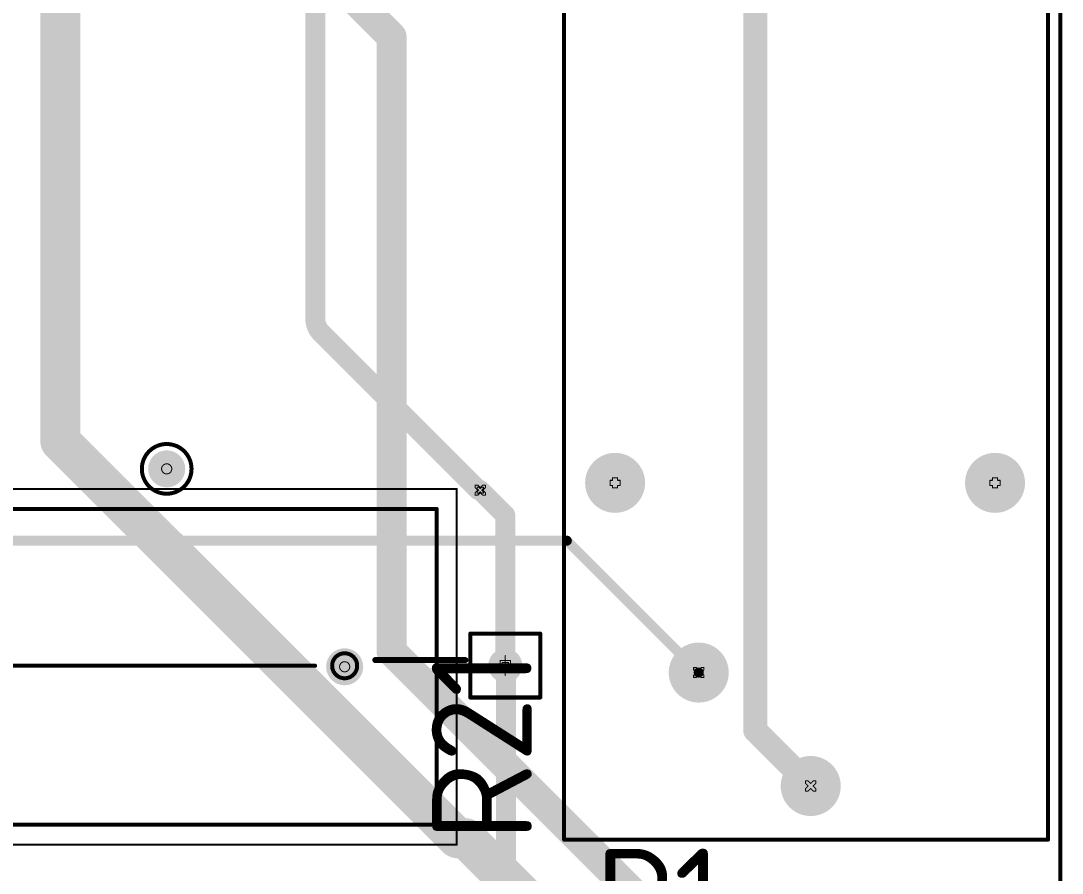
# Model space of a CAD drawing. Header units: millimetres. Extents: x 3219 to 51106, y -14166 to 2063.
# Drawn here: x 5709.5 to 5761.6, y 1792.2 to 1834.8 of the extents above; entities that cross this region are included whole.
import ezdxf

# ---------------------------------------------------------------- set-up
doc = ezdxf.new("R2010")
doc.units = ezdxf.units.MM
doc.layers.get('0').update_dxf_attribs({"lineweight": 53})
for name, color, linetype in [('Bottom Layer', 5, 'Continuous'), ('Bottom Solder', 6, 'Continuous'), ('Drill Drawing', 1, 'Continuous'), ('Mechanical 1', 6, 'Continuous'), ('Mechanical 15', 56, 'Continuous'), ('Multi-Layer', 9, 'Continuous'), ('Top 3D Body', 76, 'Continuous'), ('Top Layer', 1, 'Continuous'), ('Top Overlay', 2, 'Continuous'), ('Top Solder', 216, 'Continuous')]:
    doc.layers.add(name, color=color, linetype=linetype)
doc.styles.add('GOST type B', font='GOST_B.TTF', dxfattribs={"height": 3.5})

# ---------------------------------------------------------------- blocks, each defined once
blk = doc.blocks.new('_2_33__0_5___1PIN_27')
at = {"layer": 'Bottom Layer'}
h = blk.add_hatch(color=5, dxfattribs=at)
edge = h.paths.add_edge_path()
edge.add_arc((0, 0), 0.75, 0, 360)
at = {"layer": 'Bottom Solder'}
h = blk.add_hatch(color=6, dxfattribs=at)
edge = h.paths.add_edge_path()
edge.add_arc((0, 0), 0.852, 0, 360)
at = {"layer": 'Multi-Layer'}
h = blk.add_hatch(color=9, dxfattribs=at)
edge = h.paths.add_edge_path()
edge.add_arc((0, 0), 0.75, 0, 360)
at = {"layer": 'Top Layer'}
h = blk.add_hatch(color=1, dxfattribs=at)
edge = h.paths.add_edge_path()
edge.add_arc((0, 0), 0.75, 0, 360)
at = {"layer": 'Top Solder'}
h = blk.add_hatch(color=216, dxfattribs=at)
edge = h.paths.add_edge_path()
edge.add_arc((0, 0), 0.852, 0, 360)
at = {"layer": 'Mechanical 15'}
for points in [[(0, 0.5, 0.05, 0.05, 0), (0, -0.5, 0.05, 0.05, 0)], [(0.5, 0, 0.05, 0.05, 0), (-0.5, 0, 0.05, 0.05, 0)]]:
    blk.add_lwpolyline(points, format="xyseb", dxfattribs=at)
for points in [[(-0.012, 0.5, 0.025, 0.025, 1), (0.013, 0.5, 0.025, 0.025, 1)], [(-0.512, 0, 0.025, 0.025, 1), (-0.487, 0, 0.025, 0.025, 1)], [(0.487, 0, 0.025, 0.025, 1), (0.512, 0, 0.025, 0.025, 1)], [(-0.013, -0.5, 0.025, 0.025, 1), (0.012, -0.5, 0.025, 0.025, 1)]]:
    blk.add_lwpolyline(points, format="xyseb", close=True, dxfattribs=at)
at = {"layer": 'Top 3D Body'}
for points in [[(-1.75, -1.597, 0.2, 0.2, 0), (-1.75, 1.597, 0.2, 0.2, 0)], [(1.75, 1.597, 0.2, 0.2, 0), (-1.75, 1.597, 0.2, 0.2, 0)], [(1.75, 1.597, 0.2, 0.2, 0), (1.75, -1.597, 0.2, 0.2, 0)], [(1.75, -1.597, 0.2, 0.2, 0), (-1.75, -1.597, 0.2, 0.2, 0)]]:
    blk.add_lwpolyline(points, format="xyseb", dxfattribs=at)
for points in [[(-1.8, 1.597, 0.1, 0.1, 1), (-1.7, 1.597, 0.1, 0.1, 1)], [(-1.8, 1.597, 0.1, 0.1, 1), (-1.7, 1.597, 0.1, 0.1, 1)], [(1.7, 1.597, 0.1, 0.1, 1), (1.8, 1.597, 0.1, 0.1, 1)], [(1.7, 1.597, 0.1, 0.1, 1), (1.8, 1.597, 0.1, 0.1, 1)], [(-1.8, -1.597, 0.1, 0.1, 1), (-1.7, -1.597, 0.1, 0.1, 1)], [(-1.8, -1.597, 0.1, 0.1, 1), (-1.7, -1.597, 0.1, 0.1, 1)], [(1.7, -1.597, 0.1, 0.1, 1), (1.8, -1.597, 0.1, 0.1, 1)], [(1.7, -1.597, 0.1, 0.1, 1), (1.8, -1.597, 0.1, 0.1, 1)]]:
    blk.add_lwpolyline(points, format="xyseb", close=True, dxfattribs=at)
at = {"layer": 'Top Overlay'}
for points in [[(1.75, 1.6, 0.2, 0.2, 0), (-1.75, 1.6, 0.2, 0.2, 0)], [(-1.75, 1.6, 0.2, 0.2, 0), (-1.75, -1.6, 0.2, 0.2, 0)], [(1.75, 1.6, 0.2, 0.2, 0), (1.75, -1.6, 0.2, 0.2, 0)], [(1.75, -1.6, 0.2, 0.2, 0), (-1.75, -1.6, 0.2, 0.2, 0)]]:
    blk.add_lwpolyline(points, format="xyseb", dxfattribs=at)
for points in [[(-1.8, 1.6, 0.1, 0.1, 1), (-1.7, 1.6, 0.1, 0.1, 1)], [(-1.8, 1.6, 0.1, 0.1, 1), (-1.7, 1.6, 0.1, 0.1, 1)], [(1.7, 1.6, 0.1, 0.1, 1), (1.8, 1.6, 0.1, 0.1, 1)], [(1.7, 1.6, 0.1, 0.1, 1), (1.8, 1.6, 0.1, 0.1, 1)], [(-1.8, -1.6, 0.1, 0.1, 1), (-1.7, -1.6, 0.1, 0.1, 1)], [(-1.8, -1.6, 0.1, 0.1, 1), (-1.7, -1.6, 0.1, 0.1, 1)], [(1.7, -1.6, 0.1, 0.1, 1), (1.8, -1.6, 0.1, 0.1, 1)], [(1.7, -1.6, 0.1, 0.1, 1), (1.8, -1.6, 0.1, 0.1, 1)]]:
    blk.add_lwpolyline(points, format="xyseb", close=True, dxfattribs=at)
blk = doc.blocks.new('DAR71210TU_83')
at = {"layer": 'Bottom Layer'}
h = blk.add_hatch(color=5, dxfattribs=at)
edge = h.paths.add_edge_path()
edge.add_arc((50.8, 0), 0.825, 0, 360)
at = {"layer": 'Bottom Solder'}
h = blk.add_hatch(color=6, dxfattribs=at)
edge = h.paths.add_edge_path()
edge.add_arc((50.8, 0), 0.927, 0, 360)
at = {"layer": 'Multi-Layer'}
h = blk.add_hatch(color=9, dxfattribs=at)
edge = h.paths.add_edge_path()
edge.add_arc((50.8, 0), 0.825, 0, 360)
at = {"layer": 'Top Layer'}
h = blk.add_hatch(color=1, dxfattribs=at)
edge = h.paths.add_edge_path()
edge.add_arc((50.8, 0), 0.825, 0, 360)
at = {"layer": 'Top Solder'}
h = blk.add_hatch(color=216, dxfattribs=at)
edge = h.paths.add_edge_path()
edge.add_arc((50.8, 0), 0.927, 0, 360)
at = {"layer": 'Mechanical 15'}
for points in [[(-5.6, 8.9, 0.1, 0.1, 0), (56.4, 8.9, 0.1, 0.1, 0)], [(56.4, 8.9, 0.1, 0.1, 0), (56.4, -8.9, 0.1, 0.1, 0)], [(-5.6, -8.9, 0.1, 0.1, 0), (56.4, -8.9, 0.1, 0.1, 0)]]:
    blk.add_lwpolyline(points, format="xyseb", dxfattribs=at)
for points in [[(56.375, 8.9, 0.05, 0.05, 1), (56.425, 8.9, 0.05, 0.05, 1)], [(56.375, 8.9, 0.05, 0.05, 1), (56.425, 8.9, 0.05, 0.05, 1)], [(56.375, -8.9, 0.05, 0.05, 1), (56.425, -8.9, 0.05, 0.05, 1)], [(56.375, -8.9, 0.05, 0.05, 1), (56.425, -8.9, 0.05, 0.05, 1)]]:
    blk.add_lwpolyline(points, format="xyseb", close=True, dxfattribs=at)
at = {"layer": 'Top 3D Body'}
for points in [[(-4.6, 7.9, 0.1, 0.1, 0), (55.4, 7.9, 0.1, 0.1, 0)], [(55.4, -7.9, 0.1, 0.1, 0), (55.4, 7.9, 0.1, 0.1, 0)], [(-4.6, -7.9, 0.1, 0.1, 0), (55.4, -7.9, 0.1, 0.1, 0)]]:
    blk.add_lwpolyline(points, format="xyseb", dxfattribs=at)
for points in [[(55.375, 7.9, 0.05, 0.05, 1), (55.425, 7.9, 0.05, 0.05, 1)], [(55.375, 7.9, 0.05, 0.05, 1), (55.425, 7.9, 0.05, 0.05, 1)], [(55.375, -7.9, 0.05, 0.05, 1), (55.425, -7.9, 0.05, 0.05, 1)], [(55.375, -7.9, 0.05, 0.05, 1), (55.425, -7.9, 0.05, 0.05, 1)]]:
    blk.add_lwpolyline(points, format="xyseb", close=True, dxfattribs=at)
at = {"layer": 'Top Overlay'}
for points in [[(-4.6, 7.9, 0.2, 0.2, 0), (55.4, 7.9, 0.2, 0.2, 0)], [(55.4, -7.9, 0.2, 0.2, 0), (55.4, 7.9, 0.2, 0.2, 0)], [(24.375, 0.05, 0.2, 0.2, 0), (49.325, 0.05, 0.2, 0.2, 0)], [(-4.6, -7.9, 0.2, 0.2, 0), (55.4, -7.9, 0.2, 0.2, 0)]]:
    blk.add_lwpolyline(points, format="xyseb", dxfattribs=at)
for points in [[(55.35, 7.9, 0.1, 0.1, 1), (55.45, 7.9, 0.1, 0.1, 1)], [(55.35, 7.9, 0.1, 0.1, 1), (55.45, 7.9, 0.1, 0.1, 1)], [(51.425, 0.05, 0.2, 0.2, 1), (50.175, 0.05, 0.2, 0.2, 1)], [(49.275, 0.05, 0.1, 0.1, 1), (49.375, 0.05, 0.1, 0.1, 1)], [(50.125, 0.05, 0.1, 0.1, 1), (50.225, 0.05, 0.1, 0.1, 1)], [(51.375, 0.05, 0.1, 0.1, 1), (51.475, 0.05, 0.1, 0.1, 1)], [(55.35, -7.9, 0.1, 0.1, 1), (55.45, -7.9, 0.1, 0.1, 1)], [(55.35, -7.9, 0.1, 0.1, 1), (55.45, -7.9, 0.1, 0.1, 1)]]:
    blk.add_lwpolyline(points, format="xyseb", close=True, dxfattribs=at)
blk = doc.blocks.new('_____685442_092__2R___91')
at = {"layer": 'Bottom Layer'}
h = blk.add_hatch(color=5, dxfattribs=at)
edge = h.paths.add_edge_path()
edge.add_arc((45, 9.5), 1.5, 0, 360)
h = blk.add_hatch(color=5, dxfattribs=at)
edge = h.paths.add_edge_path()
edge.add_arc((45, -9.5), 1.5, 0, 360)
at = {"layer": 'Multi-Layer'}
h = blk.add_hatch(color=9, dxfattribs=at)
edge = h.paths.add_edge_path()
edge.add_arc((45, 9.5), 1.5, 0, 360)
h = blk.add_hatch(color=9, dxfattribs=at)
edge = h.paths.add_edge_path()
edge.add_arc((45, -9.5), 1.5, 0, 360)
at = {"layer": 'Top Layer'}
h = blk.add_hatch(color=1, dxfattribs=at)
edge = h.paths.add_edge_path()
edge.add_arc((45, 9.5), 1.5, 0, 360)
h = blk.add_hatch(color=1, dxfattribs=at)
edge = h.paths.add_edge_path()
edge.add_arc((45, -9.5), 1.5, 0, 360)
at = {"layer": 'Top Overlay'}
for points in [[(62.85, 12.15, 0.2, 0.2, 0), (-14.85, 12.15, 0.2, 0.2, 0)], [(62.85, -12.05, 0.2, 0.2, 0), (62.85, 12.15, 0.2, 0.2, 0)], [(-14.85, -12.05, 0.2, 0.2, 0), (62.85, -12.05, 0.2, 0.2, 0)]]:
    blk.add_lwpolyline(points, format="xyseb", dxfattribs=at)
for points in [[(62.8, 12.15, 0.1, 0.1, 1), (62.9, 12.15, 0.1, 0.1, 1)], [(62.8, 12.15, 0.1, 0.1, 1), (62.9, 12.15, 0.1, 0.1, 1)], [(62.8, -12.05, 0.1, 0.1, 1), (62.9, -12.05, 0.1, 0.1, 1)], [(62.8, -12.05, 0.1, 0.1, 1), (62.9, -12.05, 0.1, 0.1, 1)]]:
    blk.add_lwpolyline(points, format="xyseb", close=True, dxfattribs=at)

msp = doc.modelspace()

# ---------------------------------------------------------------- hatches: boundary and pattern name
at = {"layer": 'Bottom Layer'}
h = msp.add_hatch(color=5, dxfattribs=at)
edge = h.paths.add_edge_path()
edge.add_arc((5716.796, 1812.423), 0.825, 0, 360)
h = msp.add_hatch(color=5, dxfattribs=at)
edge = h.paths.add_edge_path()
edge.add_arc((5732.479, 1811.358), 0.4, 0, 360)
h = msp.add_hatch(color=5, dxfattribs=at)
edge = h.paths.add_edge_path()
edge.add_arc((5743.404, 1802.233), 1.4, 0, 360)
h = msp.add_hatch(color=5, dxfattribs=at)
edge = h.paths.add_edge_path()
edge.add_arc((5749.004, 1796.558), 1.4, 0, 360)
at = {"layer": 'Bottom Solder'}
h = msp.add_hatch(color=6, dxfattribs=at)
edge = h.paths.add_edge_path()
edge.add_arc((5716.796, 1812.423), 0.927, 0, 360)
h = msp.add_hatch(color=6, dxfattribs=at)
edge = h.paths.add_edge_path()
edge.add_arc((5732.479, 1811.358), 0.502, 0, 360)
h = msp.add_hatch(color=6, dxfattribs=at)
edge = h.paths.add_edge_path()
edge.add_arc((5743.404, 1802.233), 1.502, 0, 360)
h = msp.add_hatch(color=6, dxfattribs=at)
edge = h.paths.add_edge_path()
edge.add_arc((5749.004, 1796.558), 1.502, 0, 360)
at = {"layer": 'Multi-Layer'}
h = msp.add_hatch(color=9, dxfattribs=at)
edge = h.paths.add_edge_path()
edge.add_arc((5716.796, 1812.423), 0.825, 0, 360)
h = msp.add_hatch(color=9, dxfattribs=at)
edge = h.paths.add_edge_path()
edge.add_arc((5743.404, 1802.233), 1.4, 0, 360)
h = msp.add_hatch(color=9, dxfattribs=at)
edge = h.paths.add_edge_path()
edge.add_arc((5749.004, 1796.558), 1.4, 0, 360)
at = {"layer": 'Top Layer'}
h = msp.add_hatch(color=1, dxfattribs=at)
edge = h.paths.add_edge_path()
edge.add_arc((5716.796, 1812.423), 0.825, 0, 360)
h = msp.add_hatch(color=1, dxfattribs=at)
edge = h.paths.add_edge_path()
edge.add_arc((5732.479, 1811.358), 0.4, 0, 360)
h = msp.add_hatch(color=1, dxfattribs=at)
edge = h.paths.add_edge_path()
edge.add_arc((5743.404, 1802.233), 1.4, 0, 360)
h = msp.add_hatch(color=1, dxfattribs=at)
edge = h.paths.add_edge_path()
edge.add_arc((5749.004, 1796.558), 1.4, 0, 360)
at = {"layer": 'Top Solder'}
h = msp.add_hatch(color=216, dxfattribs=at)
edge = h.paths.add_edge_path()
edge.add_arc((5716.796, 1812.423), 0.927, 0, 360)
h = msp.add_hatch(color=216, dxfattribs=at)
edge = h.paths.add_edge_path()
edge.add_arc((5732.479, 1811.358), 0.502, 0, 360)
h = msp.add_hatch(color=216, dxfattribs=at)
edge = h.paths.add_edge_path()
edge.add_arc((5743.404, 1802.233), 1.502, 0, 360)
h = msp.add_hatch(color=216, dxfattribs=at)
edge = h.paths.add_edge_path()
edge.add_arc((5749.004, 1796.558), 1.502, 0, 360)

# ---------------------------------------------------------------- linework, layer by layer
at = {"layer": 'Bottom Layer'}
for points in [[(5711.479, 1813.8, 2, 2, 0), (5711.479, 1866.773, 2, 2, 0)], [(5717.729, 1844.358, 1.5, 1.5, 0), (5728.041, 1834.046, 1.5, 1.5, 0)], [(5728.041, 1803.296, 1.5, 1.5, 0), (5728.041, 1834.046, 1.5, 1.5, 0)], [(5711.479, 1813.8, 2, 2, 0), (5731.336, 1793.943, 2, 2, 0)], [(5732.479, 1811.358, 1, 1, 0), (5733.729, 1810.108, 1, 1, 0)], [(5733.729, 1802.583, 1, 1, 0), (5733.729, 1810.108, 1, 1, 0)], [(5728.041, 1803.296, 1.5, 1.5, 0), (5745.854, 1785.483, 1.5, 1.5, 0)], [(5731.336, 1793.943, 2, 2, 0), (5731.751, 1793.943, 2, 2, 0)], [(5731.751, 1793.943, 2, 2, 0), (5739.471, 1786.223, 2, 2, 0)]]:
    msp.add_lwpolyline(points, format="xyseb", dxfattribs=at)
for points in [[(5727.666, 1834.046, 0.75, 0.75, 1), (5728.416, 1834.046, 0.75, 0.75, 1)], [(5727.666, 1834.046, 0.75, 0.75, 1), (5728.416, 1834.046, 0.75, 0.75, 1)], [(5710.979, 1813.8, 1, 1, 1), (5711.979, 1813.8, 1, 1, 1)], [(5710.979, 1813.8, 1, 1, 1), (5711.979, 1813.8, 1, 1, 1)], [(5732.229, 1811.358, 0.5, 0.5, 1), (5732.729, 1811.358, 0.5, 0.5, 1)], [(5733.479, 1810.108, 0.5, 0.5, 1), (5733.979, 1810.108, 0.5, 0.5, 1)], [(5733.479, 1810.108, 0.5, 0.5, 1), (5733.979, 1810.108, 0.5, 0.5, 1)], [(5727.666, 1803.296, 0.75, 0.75, 1), (5728.416, 1803.296, 0.75, 0.75, 1)], [(5727.666, 1803.296, 0.75, 0.75, 1), (5728.416, 1803.296, 0.75, 0.75, 1)], [(5733.479, 1802.583, 0.5, 0.5, 1), (5733.979, 1802.583, 0.5, 0.5, 1)], [(5730.836, 1793.943, 1, 1, 1), (5731.836, 1793.943, 1, 1, 1)], [(5730.836, 1793.943, 1, 1, 1), (5731.836, 1793.943, 1, 1, 1)], [(5731.251, 1793.943, 1, 1, 1), (5732.251, 1793.943, 1, 1, 1)], [(5731.251, 1793.943, 1, 1, 1), (5732.251, 1793.943, 1, 1, 1)]]:
    msp.add_lwpolyline(points, format="xyseb", close=True, dxfattribs=at)
at = {"layer": 'Drill Drawing'}
for points in [[(5717.05, 1812.423, 0.0508, 0.0508, 1), (5716.542, 1812.423, 0.0508, 0.0508, 1)], [(5716.529, 1812.423, 0.0254, 0.0254, 1), (5716.554, 1812.423, 0.0254, 0.0254, 1)], [(5717.037, 1812.423, 0.0254, 0.0254, 1), (5717.062, 1812.423, 0.0254, 0.0254, 1)], [(5738.954, 1811.85, 0.0254, 0.0254, 1), (5738.979, 1811.85, 0.0254, 0.0254, 1)], [(5738.954, 1811.85, 0.0254, 0.0254, 1), (5738.979, 1811.85, 0.0254, 0.0254, 1)], [(5739.081, 1811.977, 0.0254, 0.0254, 1), (5739.106, 1811.977, 0.0254, 0.0254, 1)], [(5739.081, 1811.977, 0.0254, 0.0254, 1), (5739.106, 1811.977, 0.0254, 0.0254, 1)], [(5739.081, 1811.85, 0.0254, 0.0254, 1), (5739.106, 1811.85, 0.0254, 0.0254, 1)], [(5739.081, 1811.85, 0.0254, 0.0254, 1), (5739.106, 1811.85, 0.0254, 0.0254, 1)], [(5739.335, 1811.977, 0.0254, 0.0254, 1), (5739.36, 1811.977, 0.0254, 0.0254, 1)], [(5739.335, 1811.977, 0.0254, 0.0254, 1), (5739.36, 1811.977, 0.0254, 0.0254, 1)], [(5739.335, 1811.85, 0.0254, 0.0254, 1), (5739.36, 1811.85, 0.0254, 0.0254, 1)], [(5739.335, 1811.85, 0.0254, 0.0254, 1), (5739.36, 1811.85, 0.0254, 0.0254, 1)], [(5739.462, 1811.85, 0.0254, 0.0254, 1), (5739.487, 1811.85, 0.0254, 0.0254, 1)], [(5739.462, 1811.85, 0.0254, 0.0254, 1), (5739.487, 1811.85, 0.0254, 0.0254, 1)], [(5757.954, 1811.85, 0.0254, 0.0254, 1), (5757.979, 1811.85, 0.0254, 0.0254, 1)], [(5757.954, 1811.85, 0.0254, 0.0254, 1), (5757.979, 1811.85, 0.0254, 0.0254, 1)], [(5758.081, 1811.977, 0.0254, 0.0254, 1), (5758.106, 1811.977, 0.0254, 0.0254, 1)], [(5758.081, 1811.977, 0.0254, 0.0254, 1), (5758.106, 1811.977, 0.0254, 0.0254, 1)], [(5758.081, 1811.85, 0.0254, 0.0254, 1), (5758.106, 1811.85, 0.0254, 0.0254, 1)], [(5758.081, 1811.85, 0.0254, 0.0254, 1), (5758.106, 1811.85, 0.0254, 0.0254, 1)], [(5758.335, 1811.977, 0.0254, 0.0254, 1), (5758.36, 1811.977, 0.0254, 0.0254, 1)], [(5758.335, 1811.977, 0.0254, 0.0254, 1), (5758.36, 1811.977, 0.0254, 0.0254, 1)], [(5758.335, 1811.85, 0.0254, 0.0254, 1), (5758.36, 1811.85, 0.0254, 0.0254, 1)], [(5758.335, 1811.85, 0.0254, 0.0254, 1), (5758.36, 1811.85, 0.0254, 0.0254, 1)], [(5758.462, 1811.85, 0.0254, 0.0254, 1), (5758.487, 1811.85, 0.0254, 0.0254, 1)], [(5758.462, 1811.85, 0.0254, 0.0254, 1), (5758.487, 1811.85, 0.0254, 0.0254, 1)], [(5732.212, 1811.612, 0.0254, 0.0254, 1), (5732.237, 1811.612, 0.0254, 0.0254, 1)], [(5732.212, 1811.612, 0.0254, 0.0254, 1), (5732.237, 1811.612, 0.0254, 0.0254, 1)], [(5732.212, 1811.485, 0.0254, 0.0254, 1), (5732.237, 1811.485, 0.0254, 0.0254, 1)], [(5732.212, 1811.485, 0.0254, 0.0254, 1), (5732.237, 1811.485, 0.0254, 0.0254, 1)], [(5732.212, 1811.231, 0.0254, 0.0254, 1), (5732.237, 1811.231, 0.0254, 0.0254, 1)], [(5732.212, 1811.231, 0.0254, 0.0254, 1), (5732.237, 1811.231, 0.0254, 0.0254, 1)], [(5732.313, 1811.511, 0.0254, 0.0254, 1), (5732.339, 1811.511, 0.0254, 0.0254, 1)], [(5732.313, 1811.511, 0.0254, 0.0254, 1), (5732.339, 1811.511, 0.0254, 0.0254, 1)], [(5732.313, 1811.434, 0.0254, 0.0254, 1), (5732.339, 1811.434, 0.0254, 0.0254, 1)], [(5732.313, 1811.434, 0.0254, 0.0254, 1), (5732.339, 1811.434, 0.0254, 0.0254, 1)], [(5732.313, 1811.282, 0.0254, 0.0254, 1), (5732.339, 1811.282, 0.0254, 0.0254, 1)], [(5732.313, 1811.282, 0.0254, 0.0254, 1), (5732.339, 1811.282, 0.0254, 0.0254, 1)], [(5732.339, 1811.612, 0.0254, 0.0254, 1), (5732.364, 1811.612, 0.0254, 0.0254, 1)], [(5732.339, 1811.612, 0.0254, 0.0254, 1), (5732.364, 1811.612, 0.0254, 0.0254, 1)], [(5732.339, 1811.358, 0.0254, 0.0254, 1), (5732.364, 1811.358, 0.0254, 0.0254, 1)], [(5732.339, 1811.358, 0.0254, 0.0254, 1), (5732.364, 1811.358, 0.0254, 0.0254, 1)], [(5732.39, 1811.511, 0.0254, 0.0254, 1), (5732.415, 1811.511, 0.0254, 0.0254, 1)], [(5732.39, 1811.511, 0.0254, 0.0254, 1), (5732.415, 1811.511, 0.0254, 0.0254, 1)], [(5732.39, 1811.358, 0.0254, 0.0254, 1), (5732.415, 1811.358, 0.0254, 0.0254, 1)], [(5732.39, 1811.358, 0.0254, 0.0254, 1), (5732.415, 1811.358, 0.0254, 0.0254, 1)], [(5732.466, 1811.485, 0.0254, 0.0254, 1), (5732.491, 1811.485, 0.0254, 0.0254, 1)], [(5732.466, 1811.485, 0.0254, 0.0254, 1), (5732.491, 1811.485, 0.0254, 0.0254, 1)], [(5732.466, 1811.434, 0.0254, 0.0254, 1), (5732.491, 1811.434, 0.0254, 0.0254, 1)], [(5732.466, 1811.434, 0.0254, 0.0254, 1), (5732.491, 1811.434, 0.0254, 0.0254, 1)], [(5732.466, 1811.282, 0.0254, 0.0254, 1), (5732.491, 1811.282, 0.0254, 0.0254, 1)], [(5732.466, 1811.282, 0.0254, 0.0254, 1), (5732.491, 1811.282, 0.0254, 0.0254, 1)], [(5732.466, 1811.231, 0.0254, 0.0254, 1), (5732.491, 1811.231, 0.0254, 0.0254, 1)], [(5732.466, 1811.231, 0.0254, 0.0254, 1), (5732.491, 1811.231, 0.0254, 0.0254, 1)], [(5732.542, 1811.511, 0.0254, 0.0254, 1), (5732.567, 1811.511, 0.0254, 0.0254, 1)], [(5732.542, 1811.511, 0.0254, 0.0254, 1), (5732.567, 1811.511, 0.0254, 0.0254, 1)], [(5732.542, 1811.358, 0.0254, 0.0254, 1), (5732.567, 1811.358, 0.0254, 0.0254, 1)], [(5732.542, 1811.358, 0.0254, 0.0254, 1), (5732.567, 1811.358, 0.0254, 0.0254, 1)], [(5732.593, 1811.612, 0.0254, 0.0254, 1), (5732.618, 1811.612, 0.0254, 0.0254, 1)], [(5732.593, 1811.612, 0.0254, 0.0254, 1), (5732.618, 1811.612, 0.0254, 0.0254, 1)], [(5732.593, 1811.358, 0.0254, 0.0254, 1), (5732.618, 1811.358, 0.0254, 0.0254, 1)], [(5732.593, 1811.358, 0.0254, 0.0254, 1), (5732.618, 1811.358, 0.0254, 0.0254, 1)], [(5732.618, 1811.511, 0.0254, 0.0254, 1), (5732.644, 1811.511, 0.0254, 0.0254, 1)], [(5732.618, 1811.511, 0.0254, 0.0254, 1), (5732.644, 1811.511, 0.0254, 0.0254, 1)], [(5732.618, 1811.434, 0.0254, 0.0254, 1), (5732.644, 1811.434, 0.0254, 0.0254, 1)], [(5732.618, 1811.434, 0.0254, 0.0254, 1), (5732.644, 1811.434, 0.0254, 0.0254, 1)], [(5732.618, 1811.282, 0.0254, 0.0254, 1), (5732.644, 1811.282, 0.0254, 0.0254, 1)], [(5732.618, 1811.282, 0.0254, 0.0254, 1), (5732.644, 1811.282, 0.0254, 0.0254, 1)], [(5732.72, 1811.612, 0.0254, 0.0254, 1), (5732.745, 1811.612, 0.0254, 0.0254, 1)], [(5732.72, 1811.612, 0.0254, 0.0254, 1), (5732.745, 1811.612, 0.0254, 0.0254, 1)], [(5732.72, 1811.485, 0.0254, 0.0254, 1), (5732.745, 1811.485, 0.0254, 0.0254, 1)], [(5732.72, 1811.485, 0.0254, 0.0254, 1), (5732.745, 1811.485, 0.0254, 0.0254, 1)], [(5732.72, 1811.231, 0.0254, 0.0254, 1), (5732.745, 1811.231, 0.0254, 0.0254, 1)], [(5732.72, 1811.231, 0.0254, 0.0254, 1), (5732.745, 1811.231, 0.0254, 0.0254, 1)], [(5738.954, 1811.596, 0.0254, 0.0254, 1), (5738.979, 1811.596, 0.0254, 0.0254, 1)], [(5738.954, 1811.596, 0.0254, 0.0254, 1), (5738.979, 1811.596, 0.0254, 0.0254, 1)], [(5739.081, 1811.596, 0.0254, 0.0254, 1), (5739.106, 1811.596, 0.0254, 0.0254, 1)], [(5739.081, 1811.596, 0.0254, 0.0254, 1), (5739.106, 1811.596, 0.0254, 0.0254, 1)], [(5739.081, 1811.469, 0.0254, 0.0254, 1), (5739.106, 1811.469, 0.0254, 0.0254, 1)], [(5739.081, 1811.469, 0.0254, 0.0254, 1), (5739.106, 1811.469, 0.0254, 0.0254, 1)], [(5739.335, 1811.596, 0.0254, 0.0254, 1), (5739.36, 1811.596, 0.0254, 0.0254, 1)], [(5739.335, 1811.596, 0.0254, 0.0254, 1), (5739.36, 1811.596, 0.0254, 0.0254, 1)], [(5739.335, 1811.469, 0.0254, 0.0254, 1), (5739.36, 1811.469, 0.0254, 0.0254, 1)], [(5739.335, 1811.469, 0.0254, 0.0254, 1), (5739.36, 1811.469, 0.0254, 0.0254, 1)], [(5739.462, 1811.596, 0.0254, 0.0254, 1), (5739.487, 1811.596, 0.0254, 0.0254, 1)], [(5739.462, 1811.596, 0.0254, 0.0254, 1), (5739.487, 1811.596, 0.0254, 0.0254, 1)], [(5757.954, 1811.596, 0.0254, 0.0254, 1), (5757.979, 1811.596, 0.0254, 0.0254, 1)], [(5757.954, 1811.596, 0.0254, 0.0254, 1), (5757.979, 1811.596, 0.0254, 0.0254, 1)], [(5758.081, 1811.596, 0.0254, 0.0254, 1), (5758.106, 1811.596, 0.0254, 0.0254, 1)], [(5758.081, 1811.596, 0.0254, 0.0254, 1), (5758.106, 1811.596, 0.0254, 0.0254, 1)], [(5758.081, 1811.469, 0.0254, 0.0254, 1), (5758.106, 1811.469, 0.0254, 0.0254, 1)], [(5758.081, 1811.469, 0.0254, 0.0254, 1), (5758.106, 1811.469, 0.0254, 0.0254, 1)], [(5758.335, 1811.596, 0.0254, 0.0254, 1), (5758.36, 1811.596, 0.0254, 0.0254, 1)], [(5758.335, 1811.596, 0.0254, 0.0254, 1), (5758.36, 1811.596, 0.0254, 0.0254, 1)], [(5758.335, 1811.469, 0.0254, 0.0254, 1), (5758.36, 1811.469, 0.0254, 0.0254, 1)], [(5758.335, 1811.469, 0.0254, 0.0254, 1), (5758.36, 1811.469, 0.0254, 0.0254, 1)], [(5758.462, 1811.596, 0.0254, 0.0254, 1), (5758.487, 1811.596, 0.0254, 0.0254, 1)], [(5758.462, 1811.596, 0.0254, 0.0254, 1), (5758.487, 1811.596, 0.0254, 0.0254, 1)], [(5732.212, 1811.104, 0.0254, 0.0254, 1), (5732.237, 1811.104, 0.0254, 0.0254, 1)], [(5732.212, 1811.104, 0.0254, 0.0254, 1), (5732.237, 1811.104, 0.0254, 0.0254, 1)], [(5732.313, 1811.206, 0.0254, 0.0254, 1), (5732.339, 1811.206, 0.0254, 0.0254, 1)], [(5732.313, 1811.206, 0.0254, 0.0254, 1), (5732.339, 1811.206, 0.0254, 0.0254, 1)], [(5732.339, 1811.104, 0.0254, 0.0254, 1), (5732.364, 1811.104, 0.0254, 0.0254, 1)], [(5732.339, 1811.104, 0.0254, 0.0254, 1), (5732.364, 1811.104, 0.0254, 0.0254, 1)], [(5732.39, 1811.206, 0.0254, 0.0254, 1), (5732.415, 1811.206, 0.0254, 0.0254, 1)], [(5732.39, 1811.206, 0.0254, 0.0254, 1), (5732.415, 1811.206, 0.0254, 0.0254, 1)], [(5732.542, 1811.206, 0.0254, 0.0254, 1), (5732.567, 1811.206, 0.0254, 0.0254, 1)], [(5732.542, 1811.206, 0.0254, 0.0254, 1), (5732.567, 1811.206, 0.0254, 0.0254, 1)], [(5732.593, 1811.104, 0.0254, 0.0254, 1), (5732.618, 1811.104, 0.0254, 0.0254, 1)], [(5732.593, 1811.104, 0.0254, 0.0254, 1), (5732.618, 1811.104, 0.0254, 0.0254, 1)], [(5732.618, 1811.206, 0.0254, 0.0254, 1), (5732.644, 1811.206, 0.0254, 0.0254, 1)], [(5732.618, 1811.206, 0.0254, 0.0254, 1), (5732.644, 1811.206, 0.0254, 0.0254, 1)], [(5732.72, 1811.104, 0.0254, 0.0254, 1), (5732.745, 1811.104, 0.0254, 0.0254, 1)], [(5732.72, 1811.104, 0.0254, 0.0254, 1), (5732.745, 1811.104, 0.0254, 0.0254, 1)], [(5725.95, 1802.523, 0.0508, 0.0508, 1), (5725.442, 1802.523, 0.0508, 0.0508, 1)], [(5725.429, 1802.523, 0.0254, 0.0254, 1), (5725.454, 1802.523, 0.0254, 0.0254, 1)], [(5725.937, 1802.523, 0.0254, 0.0254, 1), (5725.962, 1802.523, 0.0254, 0.0254, 1)], [(5733.462, 1802.837, 0.0254, 0.0254, 1), (5733.487, 1802.837, 0.0254, 0.0254, 1)], [(5733.462, 1802.837, 0.0254, 0.0254, 1), (5733.487, 1802.837, 0.0254, 0.0254, 1)], [(5733.563, 1802.736, 0.0254, 0.0254, 1), (5733.589, 1802.736, 0.0254, 0.0254, 1)], [(5733.563, 1802.736, 0.0254, 0.0254, 1), (5733.589, 1802.736, 0.0254, 0.0254, 1)], [(5733.563, 1802.431, 0.0254, 0.0254, 1), (5733.589, 1802.431, 0.0254, 0.0254, 1)], [(5733.563, 1802.431, 0.0254, 0.0254, 1), (5733.589, 1802.431, 0.0254, 0.0254, 1)], [(5733.868, 1802.736, 0.0254, 0.0254, 1), (5733.894, 1802.736, 0.0254, 0.0254, 1)], [(5733.868, 1802.736, 0.0254, 0.0254, 1), (5733.894, 1802.736, 0.0254, 0.0254, 1)], [(5733.868, 1802.431, 0.0254, 0.0254, 1), (5733.894, 1802.431, 0.0254, 0.0254, 1)], [(5733.868, 1802.431, 0.0254, 0.0254, 1), (5733.894, 1802.431, 0.0254, 0.0254, 1)], [(5733.97, 1802.837, 0.0254, 0.0254, 1), (5733.995, 1802.837, 0.0254, 0.0254, 1)], [(5733.97, 1802.837, 0.0254, 0.0254, 1), (5733.995, 1802.837, 0.0254, 0.0254, 1)], [(5743.137, 1802.487, 0.0254, 0.0254, 1), (5743.162, 1802.487, 0.0254, 0.0254, 1)], [(5743.137, 1802.487, 0.0254, 0.0254, 1), (5743.162, 1802.487, 0.0254, 0.0254, 1)], [(5743.264, 1802.487, 0.0254, 0.0254, 1), (5743.289, 1802.487, 0.0254, 0.0254, 1)], [(5743.264, 1802.487, 0.0254, 0.0254, 1), (5743.289, 1802.487, 0.0254, 0.0254, 1)], [(5743.518, 1802.487, 0.0254, 0.0254, 1), (5743.543, 1802.487, 0.0254, 0.0254, 1)], [(5743.518, 1802.487, 0.0254, 0.0254, 1), (5743.543, 1802.487, 0.0254, 0.0254, 1)], [(5743.645, 1802.487, 0.0254, 0.0254, 1), (5743.67, 1802.487, 0.0254, 0.0254, 1)], [(5743.645, 1802.487, 0.0254, 0.0254, 1), (5743.67, 1802.487, 0.0254, 0.0254, 1)], [(5733.462, 1802.329, 0.0254, 0.0254, 1), (5733.487, 1802.329, 0.0254, 0.0254, 1)], [(5733.462, 1802.329, 0.0254, 0.0254, 1), (5733.487, 1802.329, 0.0254, 0.0254, 1)], [(5733.97, 1802.329, 0.0254, 0.0254, 1), (5733.995, 1802.329, 0.0254, 0.0254, 1)], [(5733.97, 1802.329, 0.0254, 0.0254, 1), (5733.995, 1802.329, 0.0254, 0.0254, 1)], [(5743.137, 1802.36, 0.0254, 0.0254, 1), (5743.162, 1802.36, 0.0254, 0.0254, 1)], [(5743.137, 1802.36, 0.0254, 0.0254, 1), (5743.162, 1802.36, 0.0254, 0.0254, 1)], [(5743.137, 1802.106, 0.0254, 0.0254, 1), (5743.162, 1802.106, 0.0254, 0.0254, 1)], [(5743.137, 1802.106, 0.0254, 0.0254, 1), (5743.162, 1802.106, 0.0254, 0.0254, 1)], [(5743.137, 1801.979, 0.0254, 0.0254, 1), (5743.162, 1801.979, 0.0254, 0.0254, 1)], [(5743.137, 1801.979, 0.0254, 0.0254, 1), (5743.162, 1801.979, 0.0254, 0.0254, 1)], [(5743.264, 1802.233, 0.0254, 0.0254, 1), (5743.289, 1802.233, 0.0254, 0.0254, 1)], [(5743.264, 1802.233, 0.0254, 0.0254, 1), (5743.289, 1802.233, 0.0254, 0.0254, 1)], [(5743.264, 1801.979, 0.0254, 0.0254, 1), (5743.289, 1801.979, 0.0254, 0.0254, 1)], [(5743.264, 1801.979, 0.0254, 0.0254, 1), (5743.289, 1801.979, 0.0254, 0.0254, 1)], [(5743.391, 1802.36, 0.0254, 0.0254, 1), (5743.416, 1802.36, 0.0254, 0.0254, 1)], [(5743.391, 1802.36, 0.0254, 0.0254, 1), (5743.416, 1802.36, 0.0254, 0.0254, 1)], [(5743.391, 1802.106, 0.0254, 0.0254, 1), (5743.416, 1802.106, 0.0254, 0.0254, 1)], [(5743.391, 1802.106, 0.0254, 0.0254, 1), (5743.416, 1802.106, 0.0254, 0.0254, 1)], [(5743.518, 1802.233, 0.0254, 0.0254, 1), (5743.543, 1802.233, 0.0254, 0.0254, 1)], [(5743.518, 1802.233, 0.0254, 0.0254, 1), (5743.543, 1802.233, 0.0254, 0.0254, 1)], [(5743.518, 1801.979, 0.0254, 0.0254, 1), (5743.543, 1801.979, 0.0254, 0.0254, 1)], [(5743.518, 1801.979, 0.0254, 0.0254, 1), (5743.543, 1801.979, 0.0254, 0.0254, 1)], [(5743.645, 1802.36, 0.0254, 0.0254, 1), (5743.67, 1802.36, 0.0254, 0.0254, 1)], [(5743.645, 1802.36, 0.0254, 0.0254, 1), (5743.67, 1802.36, 0.0254, 0.0254, 1)], [(5743.645, 1802.106, 0.0254, 0.0254, 1), (5743.67, 1802.106, 0.0254, 0.0254, 1)], [(5743.645, 1802.106, 0.0254, 0.0254, 1), (5743.67, 1802.106, 0.0254, 0.0254, 1)], [(5743.645, 1801.979, 0.0254, 0.0254, 1), (5743.67, 1801.979, 0.0254, 0.0254, 1)], [(5743.645, 1801.979, 0.0254, 0.0254, 1), (5743.67, 1801.979, 0.0254, 0.0254, 1)], [(5748.737, 1796.812, 0.0254, 0.0254, 1), (5748.762, 1796.812, 0.0254, 0.0254, 1)], [(5748.737, 1796.812, 0.0254, 0.0254, 1), (5748.762, 1796.812, 0.0254, 0.0254, 1)], [(5748.737, 1796.685, 0.0254, 0.0254, 1), (5748.762, 1796.685, 0.0254, 0.0254, 1)], [(5748.737, 1796.685, 0.0254, 0.0254, 1), (5748.762, 1796.685, 0.0254, 0.0254, 1)], [(5748.864, 1796.812, 0.0254, 0.0254, 1), (5748.889, 1796.812, 0.0254, 0.0254, 1)], [(5748.864, 1796.812, 0.0254, 0.0254, 1), (5748.889, 1796.812, 0.0254, 0.0254, 1)], [(5748.991, 1796.685, 0.0254, 0.0254, 1), (5749.016, 1796.685, 0.0254, 0.0254, 1)], [(5748.991, 1796.685, 0.0254, 0.0254, 1), (5749.016, 1796.685, 0.0254, 0.0254, 1)], [(5749.118, 1796.812, 0.0254, 0.0254, 1), (5749.143, 1796.812, 0.0254, 0.0254, 1)], [(5749.118, 1796.812, 0.0254, 0.0254, 1), (5749.143, 1796.812, 0.0254, 0.0254, 1)], [(5749.245, 1796.812, 0.0254, 0.0254, 1), (5749.27, 1796.812, 0.0254, 0.0254, 1)], [(5749.245, 1796.812, 0.0254, 0.0254, 1), (5749.27, 1796.812, 0.0254, 0.0254, 1)], [(5749.245, 1796.685, 0.0254, 0.0254, 1), (5749.27, 1796.685, 0.0254, 0.0254, 1)], [(5749.245, 1796.685, 0.0254, 0.0254, 1), (5749.27, 1796.685, 0.0254, 0.0254, 1)], [(5748.737, 1796.431, 0.0254, 0.0254, 1), (5748.762, 1796.431, 0.0254, 0.0254, 1)], [(5748.737, 1796.431, 0.0254, 0.0254, 1), (5748.762, 1796.431, 0.0254, 0.0254, 1)], [(5748.737, 1796.304, 0.0254, 0.0254, 1), (5748.762, 1796.304, 0.0254, 0.0254, 1)], [(5748.737, 1796.304, 0.0254, 0.0254, 1), (5748.762, 1796.304, 0.0254, 0.0254, 1)], [(5748.864, 1796.558, 0.0254, 0.0254, 1), (5748.889, 1796.558, 0.0254, 0.0254, 1)], [(5748.864, 1796.558, 0.0254, 0.0254, 1), (5748.889, 1796.558, 0.0254, 0.0254, 1)], [(5748.864, 1796.304, 0.0254, 0.0254, 1), (5748.889, 1796.304, 0.0254, 0.0254, 1)], [(5748.864, 1796.304, 0.0254, 0.0254, 1), (5748.889, 1796.304, 0.0254, 0.0254, 1)], [(5748.991, 1796.431, 0.0254, 0.0254, 1), (5749.016, 1796.431, 0.0254, 0.0254, 1)], [(5748.991, 1796.431, 0.0254, 0.0254, 1), (5749.016, 1796.431, 0.0254, 0.0254, 1)], [(5749.118, 1796.558, 0.0254, 0.0254, 1), (5749.143, 1796.558, 0.0254, 0.0254, 1)], [(5749.118, 1796.558, 0.0254, 0.0254, 1), (5749.143, 1796.558, 0.0254, 0.0254, 1)], [(5749.118, 1796.304, 0.0254, 0.0254, 1), (5749.143, 1796.304, 0.0254, 0.0254, 1)], [(5749.118, 1796.304, 0.0254, 0.0254, 1), (5749.143, 1796.304, 0.0254, 0.0254, 1)], [(5749.245, 1796.431, 0.0254, 0.0254, 1), (5749.27, 1796.431, 0.0254, 0.0254, 1)], [(5749.245, 1796.431, 0.0254, 0.0254, 1), (5749.27, 1796.431, 0.0254, 0.0254, 1)], [(5749.245, 1796.304, 0.0254, 0.0254, 1), (5749.27, 1796.304, 0.0254, 0.0254, 1)], [(5749.245, 1796.304, 0.0254, 0.0254, 1), (5749.27, 1796.304, 0.0254, 0.0254, 1)]]:
    msp.add_lwpolyline(points, format="xyseb", close=True, dxfattribs=at)
for points in [[(5738.967, 1811.596, 0.0508, 0.0508, 0), (5738.967, 1811.85, 0.0508, 0.0508, 0)], [(5738.967, 1811.85, 0.0508, 0.0508, 0), (5739.094, 1811.85, 0.0508, 0.0508, 0)], [(5739.094, 1811.85, 0.0508, 0.0508, 0), (5739.094, 1811.977, 0.0508, 0.0508, 0)], [(5739.094, 1811.977, 0.0508, 0.0508, 0), (5739.348, 1811.977, 0.0508, 0.0508, 0)], [(5739.348, 1811.85, 0.0508, 0.0508, 0), (5739.348, 1811.977, 0.0508, 0.0508, 0)], [(5739.348, 1811.85, 0.0508, 0.0508, 0), (5739.475, 1811.85, 0.0508, 0.0508, 0)], [(5739.475, 1811.596, 0.0508, 0.0508, 0), (5739.475, 1811.85, 0.0508, 0.0508, 0)], [(5757.967, 1811.596, 0.0508, 0.0508, 0), (5757.967, 1811.85, 0.0508, 0.0508, 0)], [(5757.967, 1811.85, 0.0508, 0.0508, 0), (5758.094, 1811.85, 0.0508, 0.0508, 0)], [(5758.094, 1811.85, 0.0508, 0.0508, 0), (5758.094, 1811.977, 0.0508, 0.0508, 0)], [(5758.094, 1811.977, 0.0508, 0.0508, 0), (5758.348, 1811.977, 0.0508, 0.0508, 0)], [(5758.348, 1811.85, 0.0508, 0.0508, 0), (5758.348, 1811.977, 0.0508, 0.0508, 0)], [(5758.348, 1811.85, 0.0508, 0.0508, 0), (5758.475, 1811.85, 0.0508, 0.0508, 0)], [(5758.475, 1811.596, 0.0508, 0.0508, 0), (5758.475, 1811.85, 0.0508, 0.0508, 0)], [(5732.225, 1811.485, 0.0508, 0.0508, 0), (5732.225, 1811.612, 0.0508, 0.0508, 0)], [(5732.225, 1811.612, 0.0508, 0.0508, 0), (5732.352, 1811.612, 0.0508, 0.0508, 0)], [(5732.225, 1811.485, 0.0508, 0.0508, 0), (5732.352, 1811.358, 0.0508, 0.0508, 0)], [(5732.225, 1811.231, 0.0508, 0.0508, 0), (5732.352, 1811.358, 0.0508, 0.0508, 0)], [(5732.225, 1811.104, 0.0508, 0.0508, 0), (5732.225, 1811.231, 0.0508, 0.0508, 0)], [(5732.326, 1811.434, 0.0508, 0.0508, 0), (5732.326, 1811.511, 0.0508, 0.0508, 0)], [(5732.326, 1811.511, 0.0508, 0.0508, 0), (5732.402, 1811.511, 0.0508, 0.0508, 0)], [(5732.326, 1811.434, 0.0508, 0.0508, 0), (5732.402, 1811.358, 0.0508, 0.0508, 0)], [(5732.326, 1811.282, 0.0508, 0.0508, 0), (5732.402, 1811.358, 0.0508, 0.0508, 0)], [(5732.326, 1811.206, 0.0508, 0.0508, 0), (5732.326, 1811.282, 0.0508, 0.0508, 0)], [(5732.352, 1811.612, 0.0508, 0.0508, 0), (5732.479, 1811.485, 0.0508, 0.0508, 0)], [(5732.352, 1811.104, 0.0508, 0.0508, 0), (5732.479, 1811.231, 0.0508, 0.0508, 0)], [(5732.402, 1811.511, 0.0508, 0.0508, 0), (5732.479, 1811.434, 0.0508, 0.0508, 0)], [(5732.402, 1811.206, 0.0508, 0.0508, 0), (5732.479, 1811.282, 0.0508, 0.0508, 0)], [(5732.479, 1811.485, 0.0508, 0.0508, 0), (5732.606, 1811.612, 0.0508, 0.0508, 0)], [(5732.479, 1811.434, 0.0508, 0.0508, 0), (5732.555, 1811.511, 0.0508, 0.0508, 0)], [(5732.479, 1811.282, 0.0508, 0.0508, 0), (5732.555, 1811.206, 0.0508, 0.0508, 0)], [(5732.479, 1811.231, 0.0508, 0.0508, 0), (5732.606, 1811.104, 0.0508, 0.0508, 0)], [(5732.555, 1811.511, 0.0508, 0.0508, 0), (5732.631, 1811.511, 0.0508, 0.0508, 0)], [(5732.555, 1811.358, 0.0508, 0.0508, 0), (5732.631, 1811.434, 0.0508, 0.0508, 0)], [(5732.555, 1811.358, 0.0508, 0.0508, 0), (5732.631, 1811.282, 0.0508, 0.0508, 0)], [(5732.606, 1811.612, 0.0508, 0.0508, 0), (5732.733, 1811.612, 0.0508, 0.0508, 0)], [(5732.606, 1811.358, 0.0508, 0.0508, 0), (5732.733, 1811.485, 0.0508, 0.0508, 0)], [(5732.606, 1811.358, 0.0508, 0.0508, 0), (5732.733, 1811.231, 0.0508, 0.0508, 0)], [(5732.631, 1811.434, 0.0508, 0.0508, 0), (5732.631, 1811.511, 0.0508, 0.0508, 0)], [(5732.631, 1811.206, 0.0508, 0.0508, 0), (5732.631, 1811.282, 0.0508, 0.0508, 0)], [(5732.733, 1811.485, 0.0508, 0.0508, 0), (5732.733, 1811.612, 0.0508, 0.0508, 0)], [(5732.733, 1811.104, 0.0508, 0.0508, 0), (5732.733, 1811.231, 0.0508, 0.0508, 0)], [(5738.967, 1811.596, 0.0508, 0.0508, 0), (5739.094, 1811.596, 0.0508, 0.0508, 0)], [(5739.094, 1811.469, 0.0508, 0.0508, 0), (5739.094, 1811.596, 0.0508, 0.0508, 0)], [(5739.094, 1811.469, 0.0508, 0.0508, 0), (5739.348, 1811.469, 0.0508, 0.0508, 0)], [(5739.348, 1811.596, 0.0508, 0.0508, 0), (5739.475, 1811.596, 0.0508, 0.0508, 0)], [(5739.348, 1811.469, 0.0508, 0.0508, 0), (5739.348, 1811.596, 0.0508, 0.0508, 0)], [(5757.967, 1811.596, 0.0508, 0.0508, 0), (5758.094, 1811.596, 0.0508, 0.0508, 0)], [(5758.094, 1811.469, 0.0508, 0.0508, 0), (5758.094, 1811.596, 0.0508, 0.0508, 0)], [(5758.094, 1811.469, 0.0508, 0.0508, 0), (5758.348, 1811.469, 0.0508, 0.0508, 0)], [(5758.348, 1811.596, 0.0508, 0.0508, 0), (5758.475, 1811.596, 0.0508, 0.0508, 0)], [(5758.348, 1811.469, 0.0508, 0.0508, 0), (5758.348, 1811.596, 0.0508, 0.0508, 0)], [(5732.225, 1811.104, 0.0508, 0.0508, 0), (5732.352, 1811.104, 0.0508, 0.0508, 0)], [(5732.326, 1811.206, 0.0508, 0.0508, 0), (5732.402, 1811.206, 0.0508, 0.0508, 0)], [(5732.555, 1811.206, 0.0508, 0.0508, 0), (5732.631, 1811.206, 0.0508, 0.0508, 0)], [(5732.606, 1811.104, 0.0508, 0.0508, 0), (5732.733, 1811.104, 0.0508, 0.0508, 0)], [(5733.475, 1802.837, 0.0508, 0.0508, 0), (5733.983, 1802.837, 0.0508, 0.0508, 0)], [(5733.475, 1802.329, 0.0508, 0.0508, 0), (5733.475, 1802.837, 0.0508, 0.0508, 0)], [(5733.576, 1802.736, 0.0508, 0.0508, 0), (5733.881, 1802.736, 0.0508, 0.0508, 0)], [(5733.576, 1802.431, 0.0508, 0.0508, 0), (5733.576, 1802.736, 0.0508, 0.0508, 0)], [(5733.576, 1802.431, 0.0508, 0.0508, 0), (5733.881, 1802.431, 0.0508, 0.0508, 0)], [(5733.881, 1802.431, 0.0508, 0.0508, 0), (5733.881, 1802.736, 0.0508, 0.0508, 0)], [(5733.983, 1802.329, 0.0508, 0.0508, 0), (5733.983, 1802.837, 0.0508, 0.0508, 0)], [(5743.15, 1802.36, 0.0508, 0.0508, 0), (5743.15, 1802.487, 0.0508, 0.0508, 0)], [(5743.15, 1802.487, 0.0508, 0.0508, 0), (5743.277, 1802.487, 0.0508, 0.0508, 0)], [(5743.277, 1802.487, 0.0508, 0.0508, 0), (5743.404, 1802.36, 0.0508, 0.0508, 0)], [(5743.404, 1802.36, 0.0508, 0.0508, 0), (5743.531, 1802.487, 0.0508, 0.0508, 0)], [(5743.531, 1802.487, 0.0508, 0.0508, 0), (5743.658, 1802.487, 0.0508, 0.0508, 0)], [(5743.658, 1802.36, 0.0508, 0.0508, 0), (5743.658, 1802.487, 0.0508, 0.0508, 0)], [(5733.475, 1802.329, 0.0508, 0.0508, 0), (5733.983, 1802.329, 0.0508, 0.0508, 0)], [(5743.15, 1802.36, 0.0508, 0.0508, 0), (5743.277, 1802.233, 0.0508, 0.0508, 0)], [(5743.15, 1802.106, 0.0508, 0.0508, 0), (5743.277, 1802.233, 0.0508, 0.0508, 0)], [(5743.15, 1801.979, 0.0508, 0.0508, 0), (5743.15, 1802.106, 0.0508, 0.0508, 0)], [(5743.15, 1801.979, 0.0508, 0.0508, 0), (5743.277, 1801.979, 0.0508, 0.0508, 0)], [(5743.277, 1801.979, 0.0508, 0.0508, 0), (5743.404, 1802.106, 0.0508, 0.0508, 0)], [(5743.404, 1802.106, 0.0508, 0.0508, 0), (5743.531, 1801.979, 0.0508, 0.0508, 0)], [(5743.531, 1802.233, 0.0508, 0.0508, 0), (5743.658, 1802.36, 0.0508, 0.0508, 0)], [(5743.531, 1802.233, 0.0508, 0.0508, 0), (5743.658, 1802.106, 0.0508, 0.0508, 0)], [(5743.531, 1801.979, 0.0508, 0.0508, 0), (5743.658, 1801.979, 0.0508, 0.0508, 0)], [(5743.658, 1801.979, 0.0508, 0.0508, 0), (5743.658, 1802.106, 0.0508, 0.0508, 0)], [(5748.75, 1796.685, 0.0508, 0.0508, 0), (5748.75, 1796.812, 0.0508, 0.0508, 0)], [(5748.75, 1796.812, 0.0508, 0.0508, 0), (5748.877, 1796.812, 0.0508, 0.0508, 0)], [(5748.75, 1796.685, 0.0508, 0.0508, 0), (5748.877, 1796.558, 0.0508, 0.0508, 0)], [(5748.877, 1796.812, 0.0508, 0.0508, 0), (5749.004, 1796.685, 0.0508, 0.0508, 0)], [(5749.004, 1796.685, 0.0508, 0.0508, 0), (5749.131, 1796.812, 0.0508, 0.0508, 0)], [(5749.131, 1796.812, 0.0508, 0.0508, 0), (5749.258, 1796.812, 0.0508, 0.0508, 0)], [(5749.131, 1796.558, 0.0508, 0.0508, 0), (5749.258, 1796.685, 0.0508, 0.0508, 0)], [(5749.258, 1796.685, 0.0508, 0.0508, 0), (5749.258, 1796.812, 0.0508, 0.0508, 0)], [(5748.75, 1796.431, 0.0508, 0.0508, 0), (5748.877, 1796.558, 0.0508, 0.0508, 0)], [(5748.75, 1796.304, 0.0508, 0.0508, 0), (5748.75, 1796.431, 0.0508, 0.0508, 0)], [(5748.75, 1796.304, 0.0508, 0.0508, 0), (5748.877, 1796.304, 0.0508, 0.0508, 0)], [(5748.877, 1796.304, 0.0508, 0.0508, 0), (5749.004, 1796.431, 0.0508, 0.0508, 0)], [(5749.004, 1796.431, 0.0508, 0.0508, 0), (5749.131, 1796.304, 0.0508, 0.0508, 0)], [(5749.131, 1796.558, 0.0508, 0.0508, 0), (5749.258, 1796.431, 0.0508, 0.0508, 0)], [(5749.131, 1796.304, 0.0508, 0.0508, 0), (5749.258, 1796.304, 0.0508, 0.0508, 0)], [(5749.258, 1796.304, 0.0508, 0.0508, 0), (5749.258, 1796.431, 0.0508, 0.0508, 0)]]:
    msp.add_lwpolyline(points, format="xyseb", dxfattribs=at)
at = {"layer": 'Mechanical 1'}
msp.add_lwpolyline([(5761.479, 1760.358, 0.2, 0.2, 0), (5761.479, 1990.358, 0.2, 0.2, 0)], format="xyseb", dxfattribs=at)
at = {"layer": 'Top Layer'}
for points in [[(5724.229, 1819.934, 1, 1, 0), (5724.229, 1869.194, 1, 1, 0)], [(5746.229, 1799.333, 1.2, 1.2, 0), (5746.229, 1866.608, 1.2, 1.2, 0)], [(5724.521, 1819.227, 1, 1, -0.198912), (5724.229, 1819.934, 1, 1, 0)], [(5724.521, 1819.227, 1, 1, 0), (5732.229, 1811.519, 1, 1, 0)], [(5732.229, 1811.519, 1, 1, 0), (5732.229, 1811.519, 1, 1, 0)], [(5732.229, 1811.519, 1, 1, 0), (5732.39, 1811.358, 1, 1, 0)], [(5732.39, 1811.358, 1, 1, 0), (5732.479, 1811.358, 1, 1, 0)], [(5676.846, 1808.829, 0.5, 0.5, 0), (5736.808, 1808.829, 0.5, 0.5, 0)], [(5736.808, 1808.829, 0.5, 0.5, 0), (5743.404, 1802.233, 0.5, 0.5, 0)], [(5733.729, 1802.583, 1, 1, 0), (5733.766, 1802.546, 1, 1, 0)], [(5733.766, 1781.296, 1, 1, 0), (5733.766, 1802.546, 1, 1, 0)], [(5746.229, 1799.333, 1.2, 1.2, 0), (5749.004, 1796.558, 1.2, 1.2, 0)]]:
    msp.add_lwpolyline(points, format="xyseb", dxfattribs=at)
for points in [[(5723.979, 1819.934, 0.5, 0.5, 1), (5724.479, 1819.934, 0.5, 0.5, 1)], [(5723.979, 1819.934, 0.5, 0.5, 1), (5724.479, 1819.934, 0.5, 0.5, 1)], [(5724.271, 1819.227, 0.5, 0.5, 1), (5724.771, 1819.227, 0.5, 0.5, 1)], [(5724.271, 1819.227, 0.5, 0.5, 1), (5724.771, 1819.227, 0.5, 0.5, 1)], [(5731.979, 1811.519, 0.5, 0.5, 1), (5732.479, 1811.519, 0.5, 0.5, 1)], [(5731.979, 1811.519, 0.5, 0.5, 1), (5732.479, 1811.519, 0.5, 0.5, 1)], [(5731.979, 1811.519, 0.5, 0.5, 1), (5732.479, 1811.519, 0.5, 0.5, 1)], [(5731.979, 1811.519, 0.5, 0.5, 1), (5732.479, 1811.519, 0.5, 0.5, 1)], [(5732.14, 1811.358, 0.5, 0.5, 1), (5732.64, 1811.358, 0.5, 0.5, 1)], [(5732.14, 1811.358, 0.5, 0.5, 1), (5732.64, 1811.358, 0.5, 0.5, 1)], [(5732.229, 1811.358, 0.5, 0.5, 1), (5732.729, 1811.358, 0.5, 0.5, 1)], [(5736.683, 1808.829, 0.25, 0.25, 1), (5736.933, 1808.829, 0.25, 0.25, 1)], [(5736.683, 1808.829, 0.25, 0.25, 1), (5736.933, 1808.829, 0.25, 0.25, 1)], [(5733.479, 1802.583, 0.5, 0.5, 1), (5733.979, 1802.583, 0.5, 0.5, 1)], [(5733.516, 1802.546, 0.5, 0.5, 1), (5734.016, 1802.546, 0.5, 0.5, 1)], [(5733.516, 1802.546, 0.5, 0.5, 1), (5734.016, 1802.546, 0.5, 0.5, 1)], [(5743.279, 1802.233, 0.25, 0.25, 1), (5743.529, 1802.233, 0.25, 0.25, 1)], [(5745.929, 1799.333, 0.6, 0.6, 1), (5746.529, 1799.333, 0.6, 0.6, 1)], [(5745.929, 1799.333, 0.6, 0.6, 1), (5746.529, 1799.333, 0.6, 0.6, 1)], [(5748.704, 1796.558, 0.6, 0.6, 1), (5749.304, 1796.558, 0.6, 0.6, 1)]]:
    msp.add_lwpolyline(points, format="xyseb", close=True, dxfattribs=at)
at = {"layer": 'Top Overlay'}
for points in [[(5718.039, 1812.423, 0.2, 0.2, 1), (5715.553, 1812.423, 0.2, 0.2, 1)], [(5715.503, 1812.423, 0.1, 0.1, 1), (5715.603, 1812.423, 0.1, 0.1, 1)], [(5717.989, 1812.423, 0.1, 0.1, 1), (5718.089, 1812.423, 0.1, 0.1, 1)], [(5727.154, 1802.858, 0.15, 0.15, 1), (5727.304, 1802.858, 0.15, 0.15, 1)], [(5731.654, 1802.858, 0.15, 0.15, 1), (5731.804, 1802.858, 0.15, 0.15, 1)]]:
    msp.add_lwpolyline(points, format="xyseb", close=True, dxfattribs=at)
msp.add_lwpolyline([(5727.229, 1802.858, 0.3, 0.3, 0), (5731.729, 1802.858, 0.3, 0.3, 0)], format="xyseb", dxfattribs=at)

# ---------------------------------------------------------------- block references
for name, p, rotation in [('_____685442_092__2R___91', (5748.721, 1856.723), 270), ('_2_33__0_5___1PIN_27', (5733.729, 1802.583), 180)]:
    msp.add_blockref(name, p, dxfattribs=dict(rotation=rotation))
msp.add_blockref('DAR71210TU_83', (5674.896, 1802.523))

# ---------------------------------------------------------------- texts
at = {"layer": 'Top Overlay', "style": 'GOST type B'}
msp.add_text('R21', height=5, rotation=90, dxfattribs=at).set_placement((5735.052, 1793.797))
msp.add_text('R1', height=5, dxfattribs=at).set_placement((5738.221, 1788.425))

doc.saveas('drawing.dxf')
